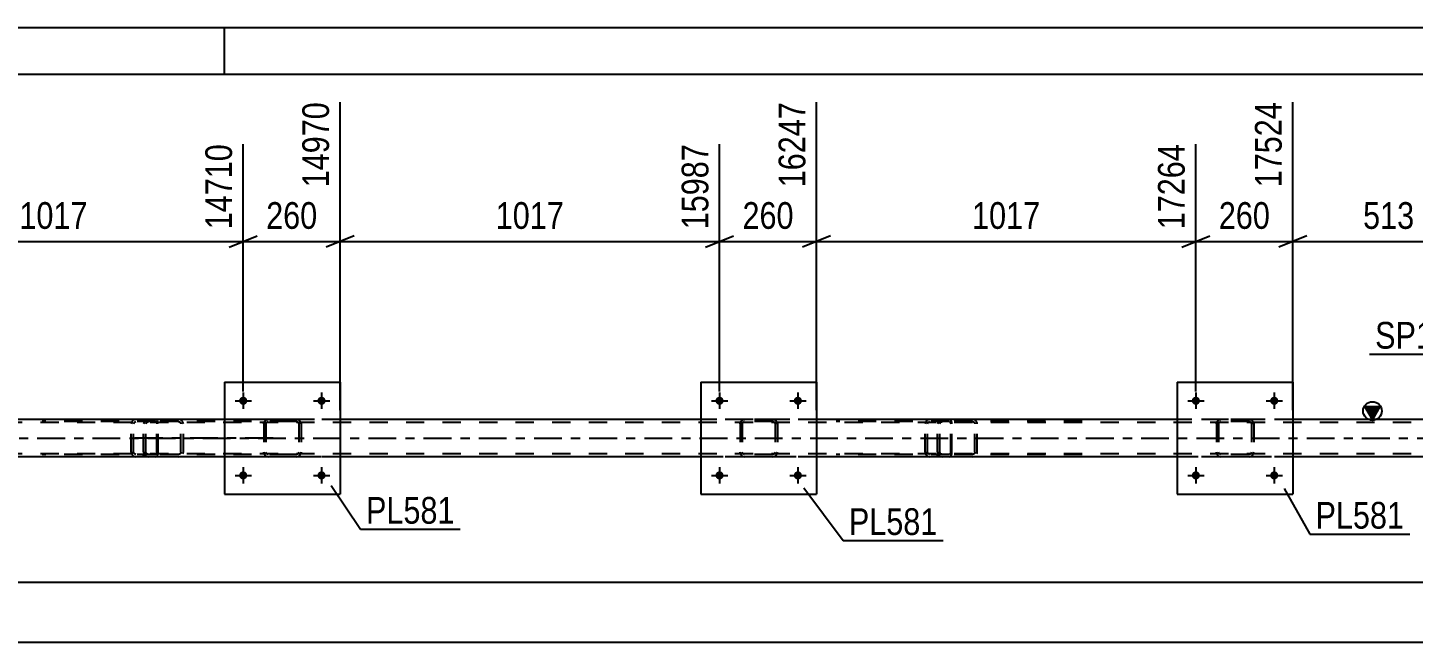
# Model space of a CAD drawing. Header units: millimetres. Extents: x 0 to 841, y 0 to 594.
# Drawn here: x 609.9 to 758.5, y 528.1 to 594 of the extents above; entities that cross this region are included whole.
import ezdxf

# ---------------------------------------------------------------- set-up
doc = ezdxf.new("R2010")
doc.units = ezdxf.units.MM
doc.linetypes.add('DXK_LINE_DOT2', pattern=[3.9198, 1.9599, -1.9599])
doc.linetypes.add('DXK_LINE_DOT3', pattern=[5.9187, 2.979, -0.9799, 0.9799, -0.9799])
doc.styles.add('Arial Narrow', font='ARIALN.TTF', dxfattribs={"height": 0.2})

# ---------------------------------------------------------------- blocks, each defined once
blk = doc.blocks.new('Unknown-814735472-1133')
at = {"color": 5, "linetype": 'Continuous'}
for p, q in [((841, 594), (0, 594)), ((631, 589), (631, 594)), ((836, 589), (5, 589))]:
    blk.add_line(p, q, dxfattribs=at)
blk = doc.blocks.new('Part-814735472-5212 - 5134')
at = {"color": 7, "linetype": 'DXK_LINE_DOT2'}
for p, q in [((737.36, 551.53), (737.4, 551.71)), ((737.4, 551.71), (737.36, 551.53)), ((737.36, 551.53), (737.36, 548.49)), ((737.6, 551.53), (737.62, 551.62)), ((737.6, 551.53), (737.6, 548.49)), ((737.62, 551.62), (737.67, 551.7)), ((737.66, 551.97), (737.84, 552.01)), ((737.84, 552.01), (737.66, 551.97)), ((737.67, 551.7), (737.75, 551.75)), ((737.75, 551.75), (737.84, 551.77)), ((740.88, 552.01), (737.84, 552.01)), ((740.88, 551.77), (737.84, 551.77)), ((740.88, 552.01), (741.06, 551.97)), ((741.06, 551.97), (740.88, 552.01)), ((740.88, 551.77), (740.97, 551.75)), ((740.97, 551.75), (741.05, 551.7)), ((741.05, 551.7), (741.1, 551.62)), ((741.1, 551.62), (741.12, 551.53)), ((741.12, 551.53), (741.12, 548.49)), ((741.32, 551.71), (741.36, 551.53)), ((741.36, 551.53), (741.32, 551.71)), ((741.36, 551.53), (741.36, 548.49)), ((737.4, 548.31), (737.36, 548.49)), ((737.36, 548.49), (737.4, 548.31)), ((737.62, 548.4), (737.6, 548.49)), ((737.67, 548.32), (737.62, 548.4)), ((737.75, 548.27), (737.67, 548.32)), ((741.05, 548.32), (740.97, 548.27)), ((741.1, 548.4), (741.05, 548.32)), ((741.12, 548.49), (741.1, 548.4)), ((741.36, 548.49), (741.32, 548.31)), ((741.32, 548.31), (741.36, 548.49)), ((737.84, 548.01), (737.66, 548.05)), ((737.66, 548.05), (737.84, 548.01)), ((737.84, 548.25), (737.75, 548.27)), ((740.88, 548.25), (737.84, 548.25)), ((740.88, 548.01), (737.84, 548.01)), ((740.97, 548.27), (740.88, 548.25)), ((741.06, 548.05), (740.88, 548.01)), ((740.88, 548.01), (741.06, 548.05))]:
    blk.add_line(p, q, dxfattribs=at)
for centre, start, end in [((737.84, 551.53), 112.5, 157.5), ((737.84, 551.53), 112.5, 157.5), ((740.88, 551.53), 22.5, 67.5), ((740.88, 551.53), 22.5, 67.5), ((737.84, 548.49), 202.5, 247.5), ((737.84, 548.49), 202.5, 247.5), ((740.88, 548.49), 292.5, 337.5), ((740.88, 548.49), 292.5, 337.5)]:
    blk.add_arc(centre, 0.48, start, end, dxfattribs=at)
blk = doc.blocks.new('Bolt-814735472-5152 - 5134')
at = {"linetype": 'Continuous'}
for points in [[(684.52, 554.01, -1), (683.64, 554.01, -1)], [(692.92, 554.01, -1), (692.04, 554.01, -1)]]:
    blk.add_hatch(color=1, dxfattribs=at).paths.add_polyline_path(points)
at = {"color": 1, "linetype": 'Continuous'}
for p, q in [((684.08, 554.89), (684.08, 553.13)), ((692.48, 554.89), (692.48, 553.13)), ((683.2, 554.01), (684.96, 554.01)), ((691.6, 554.01), (693.36, 554.01))]:
    blk.add_line(p, q, dxfattribs=at)
blk = doc.blocks.new('Part-814735472-5217 - 5134')
at = {"color": 2, "linetype": 'Continuous'}
for p, q in [((682.08, 556.01), (682.08, 544.01)), ((682.08, 556.01), (694.48, 556.01)), ((694.48, 556.01), (694.48, 544.01)), ((682.08, 544.01), (694.48, 544.01))]:
    blk.add_line(p, q, dxfattribs=at)
blk = doc.blocks.new('Bolt-814735472-5153 - 5134')
at = {"linetype": 'Continuous'}
for points in [[(684.52, 546.01, -1), (683.64, 546.01, -1)], [(692.92, 546.01, -1), (692.04, 546.01, -1)]]:
    blk.add_hatch(color=1, dxfattribs=at).paths.add_polyline_path(points)
at = {"color": 1, "linetype": 'Continuous'}
for p, q in [((684.08, 546.89), (684.08, 545.13)), ((692.48, 546.89), (692.48, 545.13)), ((683.2, 546.01), (684.96, 546.01)), ((691.6, 546.01), (693.36, 546.01))]:
    blk.add_line(p, q, dxfattribs=at)
blk = doc.blocks.new('Part-814735472-5218 - 5134')
at = {"color": 7, "linetype": 'DXK_LINE_DOT2'}
for p, q in [((686.28, 551.53), (686.32, 551.71)), ((686.32, 551.71), (686.28, 551.53)), ((686.28, 551.53), (686.28, 548.49)), ((686.52, 551.53), (686.54, 551.62)), ((686.52, 551.53), (686.52, 548.49)), ((686.54, 551.62), (686.59, 551.7)), ((686.58, 551.97), (686.76, 552.01)), ((686.76, 552.01), (686.58, 551.97)), ((686.59, 551.7), (686.67, 551.75)), ((686.67, 551.75), (686.76, 551.77)), ((689.8, 552.01), (686.76, 552.01)), ((689.8, 551.77), (686.76, 551.77)), ((689.8, 552.01), (689.98, 551.97)), ((689.98, 551.97), (689.8, 552.01)), ((689.8, 551.77), (689.89, 551.75)), ((689.89, 551.75), (689.97, 551.7)), ((689.97, 551.7), (690.02, 551.62)), ((690.02, 551.62), (690.04, 551.53)), ((690.04, 551.53), (690.04, 548.49)), ((690.24, 551.71), (690.28, 551.53)), ((690.28, 551.53), (690.24, 551.71)), ((690.28, 551.53), (690.28, 548.49)), ((686.32, 548.31), (686.28, 548.49)), ((686.28, 548.49), (686.32, 548.31)), ((686.54, 548.4), (686.52, 548.49)), ((686.59, 548.32), (686.54, 548.4)), ((686.67, 548.27), (686.59, 548.32)), ((689.97, 548.32), (689.89, 548.27)), ((690.02, 548.4), (689.97, 548.32)), ((690.04, 548.49), (690.02, 548.4)), ((690.28, 548.49), (690.24, 548.31)), ((690.24, 548.31), (690.28, 548.49)), ((686.76, 548.01), (686.58, 548.05)), ((686.58, 548.05), (686.76, 548.01)), ((686.76, 548.25), (686.67, 548.27)), ((689.8, 548.25), (686.76, 548.25)), ((689.8, 548.01), (686.76, 548.01)), ((689.89, 548.27), (689.8, 548.25)), ((689.98, 548.05), (689.8, 548.01)), ((689.8, 548.01), (689.98, 548.05))]:
    blk.add_line(p, q, dxfattribs=at)
at = {"color": 7, "linetype": 'DXK_LINE_DOT3'}
blk.add_line((688.28, 550.01), (688.28, 550.01), dxfattribs=at)
at = {"color": 7, "linetype": 'DXK_LINE_DOT2'}
for centre, start, end in [((686.76, 551.53), 112.5, 157.5), ((686.76, 551.53), 112.5, 157.5), ((689.8, 551.53), 22.5, 67.5), ((689.8, 551.53), 22.5, 67.5), ((686.76, 548.49), 202.5, 247.5), ((686.76, 548.49), 202.5, 247.5), ((689.8, 548.49), 292.5, 337.5), ((689.8, 548.49), 292.5, 337.5)]:
    blk.add_arc(centre, 0.48, start, end, dxfattribs=at)
blk = doc.blocks.new('Bolt-814735472-5154 - 5134')
at = {"linetype": 'Continuous'}
for points in [[(633.44, 554.01, -1), (632.56, 554.01, -1)], [(641.84, 554.01, -1), (640.96, 554.01, -1)]]:
    blk.add_hatch(color=1, dxfattribs=at).paths.add_polyline_path(points)
at = {"color": 1, "linetype": 'Continuous'}
for p, q in [((633, 554.89), (633, 553.13)), ((641.4, 554.89), (641.4, 553.13)), ((632.12, 554.01), (633.88, 554.01)), ((640.52, 554.01), (642.28, 554.01))]:
    blk.add_line(p, q, dxfattribs=at)
blk = doc.blocks.new('Bolt-814735472-5155 - 5134')
at = {"linetype": 'Continuous'}
for points in [[(633.44, 546.01, -1), (632.56, 546.01, -1)], [(641.84, 546.01, -1), (640.96, 546.01, -1)]]:
    blk.add_hatch(color=1, dxfattribs=at).paths.add_polyline_path(points)
at = {"color": 1, "linetype": 'Continuous'}
for p, q in [((633, 546.89), (633, 545.13)), ((641.4, 546.89), (641.4, 545.13)), ((632.12, 546.01), (633.88, 546.01)), ((640.52, 546.01), (642.28, 546.01))]:
    blk.add_line(p, q, dxfattribs=at)
blk = doc.blocks.new('Part-814735472-5223 - 5134')
at = {"color": 2, "linetype": 'Continuous'}
for p, q in [((631, 556.01), (631, 544.01)), ((631, 556.01), (643.4, 556.01)), ((643.4, 556.01), (643.4, 544.01)), ((631, 544.01), (643.4, 544.01))]:
    blk.add_line(p, q, dxfattribs=at)
blk = doc.blocks.new('Part-814735472-5224 - 5134')
at = {"color": 7, "linetype": 'DXK_LINE_DOT2'}
for p, q in [((635.2, 551.53), (635.24, 551.71)), ((635.24, 551.71), (635.2, 551.53)), ((635.2, 551.53), (635.2, 548.49)), ((635.44, 551.53), (635.46, 551.62)), ((635.44, 551.53), (635.44, 548.49)), ((635.46, 551.62), (635.51, 551.7)), ((635.5, 551.97), (635.68, 552.01)), ((635.68, 552.01), (635.5, 551.97)), ((635.51, 551.7), (635.59, 551.75)), ((635.59, 551.75), (635.68, 551.77)), ((638.72, 552.01), (635.68, 552.01)), ((638.72, 551.77), (635.68, 551.77)), ((638.72, 552.01), (638.9, 551.97)), ((638.9, 551.97), (638.72, 552.01)), ((638.72, 551.77), (638.81, 551.75)), ((638.81, 551.75), (638.89, 551.7)), ((638.89, 551.7), (638.94, 551.62)), ((638.94, 551.62), (638.96, 551.53)), ((638.96, 551.53), (638.96, 548.49)), ((639.16, 551.71), (639.2, 551.53)), ((639.2, 551.53), (639.16, 551.71)), ((639.2, 551.53), (639.2, 548.49)), ((635.24, 548.31), (635.2, 548.49)), ((635.2, 548.49), (635.24, 548.31)), ((635.46, 548.4), (635.44, 548.49)), ((635.51, 548.32), (635.46, 548.4)), ((635.59, 548.27), (635.51, 548.32)), ((638.89, 548.32), (638.81, 548.27)), ((638.94, 548.4), (638.89, 548.32)), ((638.96, 548.49), (638.94, 548.4)), ((639.2, 548.49), (639.16, 548.31)), ((639.16, 548.31), (639.2, 548.49)), ((635.68, 548.01), (635.5, 548.05)), ((635.5, 548.05), (635.68, 548.01)), ((635.68, 548.25), (635.59, 548.27)), ((638.72, 548.25), (635.68, 548.25)), ((638.72, 548.01), (635.68, 548.01)), ((638.81, 548.27), (638.72, 548.25)), ((638.9, 548.05), (638.72, 548.01)), ((638.72, 548.01), (638.9, 548.05))]:
    blk.add_line(p, q, dxfattribs=at)
at = {"color": 7, "linetype": 'DXK_LINE_DOT3'}
blk.add_line((637.2, 550.01), (637.2, 550.01), dxfattribs=at)
at = {"color": 7, "linetype": 'DXK_LINE_DOT2'}
for centre, start, end in [((635.68, 551.53), 112.5, 157.5), ((635.68, 551.53), 112.5, 157.5), ((638.72, 551.53), 22.5, 67.5), ((638.72, 551.53), 22.5, 67.5), ((635.68, 548.49), 202.5, 247.5), ((635.68, 548.49), 202.5, 247.5), ((638.72, 548.49), 292.5, 337.5), ((638.72, 548.49), 292.5, 337.5)]:
    blk.add_arc(centre, 0.48, start, end, dxfattribs=at)
blk = doc.blocks.new('Bolt-814735472-5160 - 5134')
at = {"linetype": 'Continuous'}
for points in [[(735.6, 554.01, -1), (734.72, 554.01, -1)], [(744, 554.01, -1), (743.12, 554.01, -1)]]:
    blk.add_hatch(color=1, dxfattribs=at).paths.add_polyline_path(points)
at = {"color": 1, "linetype": 'Continuous'}
for p, q in [((735.16, 554.89), (735.16, 553.13)), ((743.56, 554.89), (743.56, 553.13)), ((734.28, 554.01), (736.04, 554.01)), ((742.68, 554.01), (744.44, 554.01))]:
    blk.add_line(p, q, dxfattribs=at)
blk = doc.blocks.new('Bolt-814735472-5161 - 5134')
at = {"linetype": 'Continuous'}
for points in [[(735.6, 546.01, -1), (734.72, 546.01, -1)], [(744, 546.01, -1), (743.12, 546.01, -1)]]:
    blk.add_hatch(color=1, dxfattribs=at).paths.add_polyline_path(points)
at = {"color": 1, "linetype": 'Continuous'}
for p, q in [((735.16, 546.89), (735.16, 545.13)), ((743.56, 546.89), (743.56, 545.13)), ((734.28, 546.01), (736.04, 546.01)), ((742.68, 546.01), (744.44, 546.01))]:
    blk.add_line(p, q, dxfattribs=at)
blk = doc.blocks.new('Part-814735472-5241 - 5134')
at = {"color": 2, "linetype": 'Continuous'}
for p, q in [((733.16, 556.01), (733.16, 544.01)), ((733.16, 556.01), (745.56, 556.01)), ((745.56, 556.01), (745.56, 544.01)), ((733.16, 544.01), (745.56, 544.01))]:
    blk.add_line(p, q, dxfattribs=at)
blk = doc.blocks.new('Part-814735472-5274 - 5134')
at = {"color": 7, "linetype": 'DXK_LINE_DOT2'}
for p, q in [((623.6, 552.01), (611.44, 552.01)), ((623.6, 551.77), (611.44, 551.77)), ((621.02, 551.62), (621, 551.53)), ((621, 548.49), (621, 551.53)), ((621.04, 551.71), (621.02, 551.62)), ((621.25, 551.53), (621.27, 551.62)), ((621.25, 548.49), (621.25, 551.53)), ((621.27, 551.62), (621.33, 551.7)), ((621.5, 552.01), (621.31, 551.97)), ((621.33, 551.7), (621.41, 551.75)), ((621.41, 551.75), (621.5, 551.77)), ((622.32, 551.77), (622.32, 552.01)), ((623.7, 551.97), (623.6, 552.01)), ((623.6, 551.77), (623.65, 551.75)), ((623.65, 551.75), (623.69, 551.7)), ((623.69, 551.7), (623.72, 551.62)), ((623.79, 551.87), (623.7, 551.97)), ((623.72, 551.62), (623.73, 551.53)), ((623.73, 548.49), (623.73, 551.53)), ((623.85, 551.71), (623.79, 551.87)), ((623.87, 551.53), (623.85, 551.71)), ((623.87, 548.49), (623.87, 551.53)), ((621, 548.49), (621.02, 548.41)), ((621.02, 548.41), (621.04, 548.31)), ((621.27, 548.4), (621.25, 548.49)), ((621.33, 548.32), (621.27, 548.4)), ((621.41, 548.27), (621.33, 548.32)), ((623.69, 548.32), (623.65, 548.27)), ((623.72, 548.4), (623.69, 548.32)), ((623.73, 548.49), (623.72, 548.4)), ((623.79, 548.15), (623.85, 548.31)), ((623.85, 548.31), (623.87, 548.49)), ((623.6, 548.25), (611.44, 548.25)), ((623.6, 548.01), (611.44, 548.01)), ((621.31, 548.05), (621.5, 548.01)), ((621.5, 548.25), (621.41, 548.27)), ((622.32, 548.01), (622.32, 548.25)), ((623.65, 548.27), (623.6, 548.25)), ((623.6, 548.01), (623.7, 548.05)), ((623.7, 548.05), (623.79, 548.15))]:
    blk.add_line(p, q, dxfattribs=at)
for centre, start, end in [((621.49, 551.52), 111.1939, 156.1504), ((621.49, 548.51), 203.8496, 248.8061)]:
    blk.add_arc(centre, 0.492, start, end, dxfattribs=at)
blk = doc.blocks.new('Part-814735472-5281 - 5134')
at = {"color": 7, "linetype": 'DXK_LINE_DOT2'}
for p, q in [((708.73, 552.01), (696.57, 552.01)), ((708.73, 551.77), (696.57, 551.77)), ((706.15, 551.62), (706.14, 551.53)), ((706.14, 548.49), (706.14, 551.53)), ((706.17, 551.71), (706.15, 551.62)), ((706.39, 551.53), (706.41, 551.62)), ((706.39, 548.49), (706.39, 551.53)), ((706.41, 551.62), (706.46, 551.7)), ((706.64, 552.01), (706.45, 551.97)), ((706.46, 551.7), (706.54, 551.75)), ((706.54, 551.75), (706.64, 551.77)), ((707.45, 551.77), (707.45, 552.01)), ((708.83, 551.97), (708.73, 552.01)), ((708.73, 551.77), (708.78, 551.75)), ((708.78, 551.75), (708.83, 551.7)), ((708.92, 551.87), (708.83, 551.97)), ((708.83, 551.7), (708.85, 551.62)), ((708.85, 551.62), (708.87, 551.53)), ((708.87, 548.49), (708.87, 551.53)), ((708.98, 551.71), (708.92, 551.87)), ((709, 551.53), (708.98, 551.71)), ((709, 548.49), (709, 551.53)), ((706.14, 548.49), (706.15, 548.41)), ((706.15, 548.41), (706.17, 548.31)), ((706.41, 548.4), (706.39, 548.49)), ((706.46, 548.32), (706.41, 548.4)), ((706.54, 548.27), (706.46, 548.32)), ((708.83, 548.32), (708.78, 548.27)), ((708.85, 548.4), (708.83, 548.32)), ((708.87, 548.49), (708.85, 548.4)), ((708.92, 548.15), (708.98, 548.31)), ((708.98, 548.31), (709, 548.49)), ((708.73, 548.25), (696.57, 548.25)), ((708.73, 548.01), (696.57, 548.01)), ((706.45, 548.05), (706.64, 548.01)), ((706.64, 548.25), (706.54, 548.27)), ((707.45, 548.01), (707.45, 548.25)), ((708.78, 548.27), (708.73, 548.25)), ((708.73, 548.01), (708.83, 548.05)), ((708.83, 548.05), (708.92, 548.15))]:
    blk.add_line(p, q, dxfattribs=at)
for centre, start, end in [((706.62, 551.52), 111.1941, 156.1506), ((706.62, 548.51), 203.8494, 248.8059)]:
    blk.add_arc(centre, 0.492, start, end, dxfattribs=at)
blk = doc.blocks.new('Part-814735472-5283 - 5134')
at = {"color": 7, "linetype": 'DXK_LINE_DOT2'}
for p, q in [((707.47, 551.62), (707.45, 551.53)), ((707.45, 548.49), (707.45, 551.53)), ((707.49, 551.71), (707.47, 551.62)), ((707.71, 551.53), (707.73, 551.62)), ((707.71, 548.49), (707.71, 551.53)), ((707.73, 551.62), (707.78, 551.7)), ((707.96, 552.01), (707.77, 551.97)), ((707.78, 551.7), (707.87, 551.75)), ((707.87, 551.75), (707.96, 551.77)), ((722.95, 552.01), (707.96, 552.01)), ((722.95, 551.77), (707.96, 551.77)), ((711.4, 551.97), (711.2, 552.01)), ((711.2, 551.77), (711.3, 551.75)), ((711.3, 551.75), (711.38, 551.7)), ((711.38, 551.7), (711.44, 551.62)), ((711.44, 551.62), (711.45, 551.53)), ((711.45, 548.49), (711.45, 551.53)), ((711.69, 551.62), (711.67, 551.71)), ((711.71, 551.53), (711.69, 551.62)), ((711.71, 548.49), (711.71, 551.53)), ((707.45, 548.49), (707.47, 548.41)), ((707.47, 548.41), (707.49, 548.31)), ((707.73, 548.4), (707.71, 548.49)), ((707.78, 548.32), (707.73, 548.4)), ((707.87, 548.27), (707.78, 548.32)), ((711.38, 548.32), (711.3, 548.27)), ((711.44, 548.4), (711.38, 548.32)), ((711.45, 548.49), (711.44, 548.4)), ((711.67, 548.31), (711.69, 548.41)), ((711.69, 548.41), (711.71, 548.49)), ((707.77, 548.05), (707.96, 548.01)), ((707.96, 548.25), (707.87, 548.27)), ((722.95, 548.25), (707.96, 548.25)), ((722.95, 548.01), (707.96, 548.01)), ((711.3, 548.27), (711.2, 548.25)), ((711.2, 548.01), (711.4, 548.05))]:
    blk.add_line(p, q, dxfattribs=at)
for centre, start, end in [((707.94, 551.51), 110.7583, 155.68), ((711.22, 551.51), 24.32, 69.2417), ((707.94, 548.51), 204.32, 249.2417)]:
    blk.add_arc(centre, 0.496, start, end, dxfattribs=at)
blk = doc.blocks.new('Part-814735472-5301 - 5134')
at = {"color": 7, "linetype": 'DXK_LINE_DOT2'}
for p, q in [((622.34, 551.62), (622.32, 551.53)), ((622.32, 548.49), (622.32, 551.53)), ((622.36, 551.71), (622.34, 551.62)), ((622.57, 551.53), (622.59, 551.62)), ((622.57, 548.49), (622.57, 551.53)), ((622.59, 551.62), (622.65, 551.7)), ((622.83, 552.01), (622.63, 551.97)), ((622.65, 551.7), (622.73, 551.75)), ((622.73, 551.75), (622.83, 551.77)), ((637.82, 552.01), (622.83, 552.01)), ((637.82, 551.77), (622.83, 551.77)), ((626.26, 551.97), (626.07, 552.01)), ((626.07, 551.77), (626.16, 551.75)), ((626.16, 551.75), (626.25, 551.7)), ((626.25, 551.7), (626.3, 551.62)), ((626.3, 551.62), (626.32, 551.53)), ((626.32, 548.49), (626.32, 551.53)), ((626.56, 551.62), (626.54, 551.71)), ((626.58, 551.53), (626.56, 551.62)), ((626.58, 548.49), (626.58, 551.53)), ((622.32, 548.49), (622.34, 548.41)), ((622.34, 548.41), (622.36, 548.31)), ((622.59, 548.4), (622.57, 548.49)), ((622.65, 548.32), (622.59, 548.4)), ((622.73, 548.27), (622.65, 548.32)), ((626.25, 548.32), (626.16, 548.27)), ((626.3, 548.4), (626.25, 548.32)), ((626.32, 548.49), (626.3, 548.4)), ((626.54, 548.31), (626.56, 548.41)), ((626.56, 548.41), (626.58, 548.49)), ((622.63, 548.05), (622.83, 548.01)), ((622.83, 548.25), (622.73, 548.27)), ((637.82, 548.25), (622.83, 548.25)), ((637.82, 548.01), (622.83, 548.01)), ((626.16, 548.27), (626.07, 548.25)), ((626.07, 548.01), (626.26, 548.05))]:
    blk.add_line(p, q, dxfattribs=at)
at = {"color": 7, "linetype": 'DXK_LINE_DOT3'}
blk.add_line((636.2, 550.01), (621.03, 550.01), dxfattribs=at)
at = {"color": 7, "linetype": 'DXK_LINE_DOT2'}
for centre, start, end in [((622.81, 551.51), 110.7583, 155.68), ((626.08, 551.51), 24.32, 69.2417), ((622.81, 548.51), 204.32, 249.2417)]:
    blk.add_arc(centre, 0.496, start, end, dxfattribs=at)
blk = doc.blocks.new('Part-814735472-5334 - 5134')
at = {"linetype": 'Continuous'}
blk.add_hatch(color=2, dxfattribs=at).paths.add_polyline_path([(754.09, 552.01), (753.29, 553.41), (754.89, 553.41)])
at = {"color": 2, "linetype": 'Continuous'}
for p, q in [((754.09, 552.01), (753.29, 553.41)), ((753.29, 553.41), (754.89, 553.41)), ((754.89, 553.41), (754.09, 552.01)), ((631, 552.01), (592.32, 552.01)), ((682.08, 552.01), (643.4, 552.01)), ((733.16, 552.01), (694.48, 552.01)), ((759.82, 552.01), (745.56, 552.01)), ((631, 548.01), (592.32, 548.01)), ((682.08, 548.01), (643.4, 548.01)), ((733.16, 548.01), (694.48, 548.01)), ((759.82, 548.01), (745.56, 548.01))]:
    blk.add_line(p, q, dxfattribs=at)
at = {"color": 7, "linetype": 'DXK_LINE_DOT2'}
for p, q in [((766.09, 551.69), (101.91, 551.69)), ((766.09, 552.01), (120.19, 552.01)), ((643.4, 552.01), (631, 552.01)), ((694.48, 552.01), (682.08, 552.01)), ((745.56, 552.01), (733.16, 552.01)), ((766.09, 548.33), (101.91, 548.33)), ((762.86, 548.01), (101.91, 548.01)), ((643.4, 548.01), (631, 548.01)), ((694.48, 548.01), (682.08, 548.01)), ((745.56, 548.01), (733.16, 548.01))]:
    blk.add_line(p, q, dxfattribs=at)
at = {"color": 7, "linetype": 'DXK_LINE_DOT3'}
blk.add_line((101.91, 550.01), (766.09, 550.01), dxfattribs=at)
at = {"color": 2, "linetype": 'Continuous'}
blk.add_circle((754.09, 552.91), 1, dxfattribs=at)
blk = doc.blocks.new('StraightDimension-814735472-12151 - 5134')
at = {"color": 7, "linetype": 'Continuous'}
blk.add_line((59.35, 528.12), (766.73, 528.12), dxfattribs=at)
blk = doc.blocks.new('StraightDimension-814735472-5386 - 5134')
at = {"color": 7, "linetype": 'Continuous'}
blk.add_line((59.99, 534.58), (766.09, 534.58), dxfattribs=at)
blk = doc.blocks.new('StraightDimension-814735472-9665 - 5134')
at = {"color": 7, "linetype": 'Continuous'}
for p, q in [((745.56, 553.01), (745.56, 586.03)), ((766.09, 553.01), (766.09, 581.53)), ((747.06, 571.69), (744.06, 570.49)), ((745.56, 571.09), (766.09, 571.09)), ((764.59, 570.49), (767.59, 571.69))]:
    blk.add_line(p, q, dxfattribs=at)
at = {"color": 0}
blk.add_wipeout([(759.17, 571.84), (759.17, 576.04), (752.49, 576.04), (752.49, 571.84)], dxfattribs=at)
at = {"color": 3, "style": 'Arial Narrow'}
blk.add_text('513', height=2.863, dxfattribs=at).set_placement((753.09, 572.44))
at = {"color": 0, "linetype": 'Continuous'}
blk.add_wipeout([(765.49, 582.13), (761.29, 582.13), (761.29, 571.79), (765.49, 571.79)], dxfattribs=at)
at = {"color": 3, "linetype": 'Continuous', "style": 'Arial Narrow'}
blk.add_text('18038', height=2.863, rotation=90.0002, dxfattribs=at).set_placement((764.89, 572.39))
blk = doc.blocks.new('StraightDimension-814735472-9666 - 5134')
at = {"color": 7, "linetype": 'Continuous'}
for p, q in [((745.56, 553.01), (745.56, 586.03)), ((735.16, 555.01), (735.16, 581.53)), ((733.66, 570.49), (736.66, 571.69)), ((735.16, 571.09), (745.56, 571.09)), ((747.06, 571.69), (744.06, 570.49))]:
    blk.add_line(p, q, dxfattribs=at)
at = {"color": 0}
blk.add_wipeout([(743.7, 571.84), (743.7, 576.04), (737.02, 576.04), (737.02, 571.84)], dxfattribs=at)
at = {"color": 3, "style": 'Arial Narrow'}
blk.add_text('260', height=2.863, dxfattribs=at).set_placement((737.62, 572.44))
at = {"color": 0, "linetype": 'Continuous'}
blk.add_wipeout([(744.96, 586.63), (740.76, 586.63), (740.76, 576.29), (744.96, 576.29)], dxfattribs=at)
at = {"color": 3, "linetype": 'Continuous', "style": 'Arial Narrow'}
blk.add_text('17524', height=2.863, rotation=90.0002, dxfattribs=at).set_placement((744.36, 576.89))
blk = doc.blocks.new('StraightDimension-814735472-9667 - 5134')
at = {"color": 7, "linetype": 'Continuous'}
for p, q in [((694.48, 553.01), (694.48, 586.03)), ((735.16, 555.01), (735.16, 581.53)), ((695.98, 571.69), (692.98, 570.49)), ((694.48, 571.09), (735.16, 571.09)), ((733.66, 570.49), (736.66, 571.69))]:
    blk.add_line(p, q, dxfattribs=at)
at = {"color": 0}
blk.add_wipeout([(719.08, 571.84), (719.08, 576.04), (710.56, 576.04), (710.56, 571.84)], dxfattribs=at)
at = {"color": 3, "style": 'Arial Narrow'}
blk.add_text('1017', height=2.863, dxfattribs=at).set_placement((711.16, 572.44))
at = {"color": 0, "linetype": 'Continuous'}
blk.add_wipeout([(734.56, 582.13), (730.36, 582.13), (730.36, 571.79), (734.56, 571.79)], dxfattribs=at)
at = {"color": 3, "linetype": 'Continuous', "style": 'Arial Narrow'}
blk.add_text('17264', height=2.863, rotation=90.0002, dxfattribs=at).set_placement((733.96, 572.39))
blk = doc.blocks.new('StraightDimension-814735472-9668 - 5134')
at = {"color": 7, "linetype": 'Continuous'}
for p, q in [((694.48, 553.01), (694.48, 586.03)), ((684.08, 555.01), (684.08, 581.53)), ((682.58, 570.49), (685.58, 571.69)), ((684.08, 571.09), (694.48, 571.09)), ((695.98, 571.69), (692.98, 570.49))]:
    blk.add_line(p, q, dxfattribs=at)
at = {"color": 0}
blk.add_wipeout([(692.62, 571.84), (692.62, 576.04), (685.94, 576.04), (685.94, 571.84)], dxfattribs=at)
at = {"color": 3, "style": 'Arial Narrow'}
blk.add_text('260', height=2.863, dxfattribs=at).set_placement((686.54, 572.44))
at = {"color": 0, "linetype": 'Continuous'}
blk.add_wipeout([(693.88, 586.63), (689.68, 586.63), (689.68, 576.29), (693.88, 576.29)], dxfattribs=at)
at = {"color": 3, "linetype": 'Continuous', "style": 'Arial Narrow'}
blk.add_text('16247', height=2.863, rotation=90.0002, dxfattribs=at).set_placement((693.28, 576.89))
blk = doc.blocks.new('StraightDimension-814735472-9669 - 5134')
at = {"color": 7, "linetype": 'Continuous'}
for p, q in [((643.4, 553.01), (643.4, 586.03)), ((684.08, 555.01), (684.08, 581.53)), ((644.9, 571.69), (641.9, 570.49)), ((643.4, 571.09), (684.08, 571.09)), ((682.58, 570.49), (685.58, 571.69))]:
    blk.add_line(p, q, dxfattribs=at)
at = {"color": 0}
blk.add_wipeout([(668, 571.84), (668, 576.04), (659.48, 576.04), (659.48, 571.84)], dxfattribs=at)
at = {"color": 3, "style": 'Arial Narrow'}
blk.add_text('1017', height=2.863, dxfattribs=at).set_placement((660.08, 572.44))
at = {"color": 0, "linetype": 'Continuous'}
blk.add_wipeout([(683.48, 582.13), (679.28, 582.13), (679.28, 571.79), (683.48, 571.79)], dxfattribs=at)
at = {"color": 3, "linetype": 'Continuous', "style": 'Arial Narrow'}
blk.add_text('15987', height=2.863, rotation=90.0002, dxfattribs=at).set_placement((682.88, 572.39))
blk = doc.blocks.new('StraightDimension-814735472-9670 - 5134')
at = {"color": 7, "linetype": 'Continuous'}
for p, q in [((643.4, 553.01), (643.4, 586.03)), ((633, 555.01), (633, 581.53)), ((631.5, 570.49), (634.5, 571.69)), ((633, 571.09), (643.4, 571.09)), ((644.9, 571.69), (641.9, 570.49))]:
    blk.add_line(p, q, dxfattribs=at)
at = {"color": 0}
blk.add_wipeout([(641.54, 571.84), (641.54, 576.04), (634.86, 576.04), (634.86, 571.84)], dxfattribs=at)
at = {"color": 3, "style": 'Arial Narrow'}
blk.add_text('260', height=2.863, dxfattribs=at).set_placement((635.46, 572.44))
at = {"color": 0, "linetype": 'Continuous'}
blk.add_wipeout([(642.8, 586.63), (638.6, 586.63), (638.6, 576.29), (642.8, 576.29)], dxfattribs=at)
at = {"color": 3, "linetype": 'Continuous', "style": 'Arial Narrow'}
blk.add_text('14970', height=2.863, rotation=90.0002, dxfattribs=at).set_placement((642.2, 576.89))
blk = doc.blocks.new('StraightDimension-814735472-9671 - 5134')
at = {"color": 7, "linetype": 'Continuous'}
for p, q in [((592.32, 553.01), (592.32, 586.03)), ((633, 555.01), (633, 581.53)), ((593.82, 571.69), (590.82, 570.49)), ((592.32, 571.09), (633, 571.09)), ((631.5, 570.49), (634.5, 571.69))]:
    blk.add_line(p, q, dxfattribs=at)
at = {"color": 0}
blk.add_wipeout([(616.92, 571.84), (616.92, 576.04), (608.4, 576.04), (608.4, 571.84)], dxfattribs=at)
at = {"color": 3, "style": 'Arial Narrow'}
blk.add_text('1017', height=2.863, dxfattribs=at).set_placement((609, 572.44))
at = {"color": 0, "linetype": 'Continuous'}
blk.add_wipeout([(632.4, 582.13), (628.2, 582.13), (628.2, 571.79), (632.4, 571.79)], dxfattribs=at)
at = {"color": 3, "linetype": 'Continuous', "style": 'Arial Narrow'}
blk.add_text('14710', height=2.863, rotation=90.0002, dxfattribs=at).set_placement((631.8, 572.39))
blk = doc.blocks.new('Mark-814735472-5213 - 5134')
at = {"color": 0}
blk.add_wipeout([(707.46, 539.62), (707.46, 542.62), (697.95, 542.62), (697.95, 539.62)], dxfattribs=at)
blk.add_wipeout([(707.46, 539.62), (707.46, 542.62), (697.95, 542.62), (697.95, 539.62)], dxfattribs=at)
at = {"color": 30, "linetype": 'Continuous'}
for p, q in [((693.12, 544.69), (697.35, 539.02)), ((697.35, 539.02), (708.06, 539.02))]:
    blk.add_line(p, q, dxfattribs=at)
at = {"color": 3, "style": 'Arial Narrow'}
blk.add_text('PL581', height=2.863, dxfattribs=at).set_placement((697.95, 539.62))
blk = doc.blocks.new('Mark-814735472-5219 - 5134')
at = {"color": 0}
blk.add_wipeout([(655.67, 540.83), (655.67, 543.83), (646.17, 543.83), (646.17, 540.83)], dxfattribs=at)
blk.add_wipeout([(655.67, 540.83), (655.67, 543.83), (646.17, 543.83), (646.17, 540.83)], dxfattribs=at)
at = {"color": 30, "linetype": 'Continuous'}
for p, q in [((642.44, 544.91), (645.57, 540.23)), ((645.57, 540.23), (656.27, 540.23))]:
    blk.add_line(p, q, dxfattribs=at)
at = {"color": 3, "style": 'Arial Narrow'}
blk.add_text('PL581', height=2.863, dxfattribs=at).set_placement((646.17, 540.83))
blk = doc.blocks.new('Mark-814735472-5237 - 5134')
at = {"color": 0}
blk.add_wipeout([(757.5, 540.3), (757.5, 543.3), (747.99, 543.3), (747.99, 540.3)], dxfattribs=at)
blk.add_wipeout([(757.5, 540.3), (757.5, 543.3), (747.99, 543.3), (747.99, 540.3)], dxfattribs=at)
at = {"color": 30, "linetype": 'Continuous'}
for p, q in [((744.62, 544.62), (747.39, 539.7)), ((747.39, 539.7), (758.1, 539.7))]:
    blk.add_line(p, q, dxfattribs=at)
at = {"color": 3, "style": 'Arial Narrow'}
blk.add_text('PL581', height=2.863, dxfattribs=at).set_placement((747.99, 540.3))
blk = doc.blocks.new('Mark-814735472-5263 - 5134')
at = {"color": 0}
blk.add_wipeout([(762.42, 559.6), (762.42, 562.6), (754.38, 562.6), (754.38, 559.6)], dxfattribs=at)
blk.add_wipeout([(762.42, 559.6), (762.42, 562.6), (754.38, 562.6), (754.38, 559.6)], dxfattribs=at)
at = {"color": 30, "linetype": 'Continuous'}
for p in [(753.78, 559), (766.38, 556.28)]:
    blk.add_line(p, (763.02, 559), dxfattribs=at)
at = {"color": 3, "style": 'Arial Narrow'}
blk.add_text('SP19', height=2.863, dxfattribs=at).set_placement((754.38, 559.6))

msp = doc.modelspace()

# ---------------------------------------------------------------- block references
for name in ['Unknown-814735472-1133', 'Part-814735472-5223 - 5134', 'Part-814735472-5217 - 5134', 'Part-814735472-5241 - 5134', 'Bolt-814735472-5154 - 5134', 'Bolt-814735472-5152 - 5134', 'Bolt-814735472-5160 - 5134', 'Part-814735472-5334 - 5134', 'Part-814735472-5274 - 5134', 'Part-814735472-5301 - 5134', 'Part-814735472-5224 - 5134', 'Part-814735472-5218 - 5134', 'Part-814735472-5281 - 5134', 'Part-814735472-5283 - 5134', 'Part-814735472-5212 - 5134', 'Bolt-814735472-5155 - 5134', 'Bolt-814735472-5153 - 5134', 'Bolt-814735472-5161 - 5134']:
    msp.add_blockref(name, (0, 0))

# ---------------------------------------------------------------- next in the draw order: block references
for name in ['StraightDimension-814735472-9665 - 5134', 'StraightDimension-814735472-12151 - 5134']:
    msp.add_blockref(name, (0, 0))

# ---------------------------------------------------------------- next in the draw order: block references
for name in ['StraightDimension-814735472-9666 - 5134', 'Mark-814735472-5263 - 5134', 'StraightDimension-814735472-5386 - 5134']:
    msp.add_blockref(name, (0, 0))

# ---------------------------------------------------------------- next in the draw order: block references
for name in ['StraightDimension-814735472-9667 - 5134', 'Mark-814735472-5219 - 5134', 'Mark-814735472-5213 - 5134', 'Mark-814735472-5237 - 5134']:
    msp.add_blockref(name, (0, 0))

# ---------------------------------------------------------------- next in the draw order: block references
msp.add_blockref('StraightDimension-814735472-9668 - 5134', (0, 0))

# ---------------------------------------------------------------- next in the draw order: block references
msp.add_blockref('StraightDimension-814735472-9669 - 5134', (0, 0))

# ---------------------------------------------------------------- next in the draw order: block references
msp.add_blockref('StraightDimension-814735472-9670 - 5134', (0, 0))

# ---------------------------------------------------------------- next in the draw order: block references
msp.add_blockref('StraightDimension-814735472-9671 - 5134', (0, 0))

doc.saveas('drawing.dxf')
